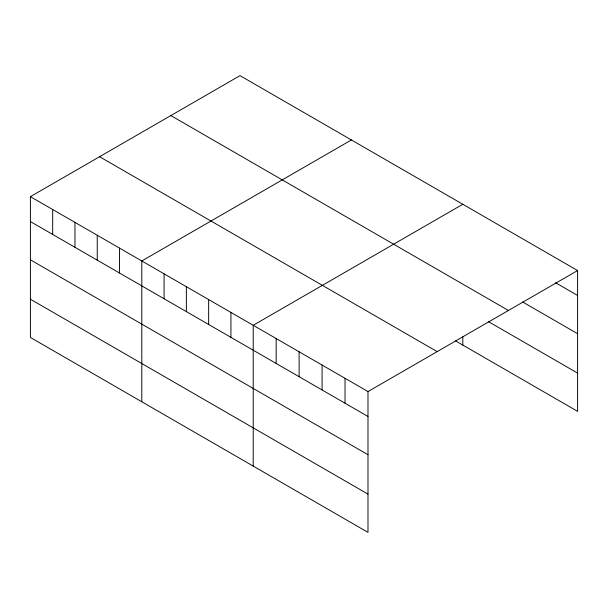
<?xml version="1.0" encoding="UTF-8"?>
<svg xmlns="http://www.w3.org/2000/svg" width="608" height="608" viewBox="0 0 608 608"><rect width="100%" height="100%" fill="white"/><g stroke="black" fill="none" stroke-linecap="round" stroke-linejoin="round"><path stroke-width="0.91" d="M30.4 196.65L367.992 391.56L367.992 532.365L30.4 337.455L30.4 196.65L240.008 75.635L577.6 270.545L577.6 411.35L455.658 340.944M351.416 139.954L141.801 260.969L141.801 401.774M462.817 204.273L253.209 325.288L253.209 466.093M367.992 391.56L577.6 270.545M555.461 282.674L577.6 295.458M522.667 301.986L577.6 333.701M170.84 115.573L508.425 310.475M488.232 321.51L577.6 373.099M99.575 156.72L437.16 351.622M30.4 221.57L367.992 416.472M30.4 259.814L367.992 454.716M30.4 299.212L367.992 494.122M462.817 336.885L462.817 345.078M345.032 378.305L345.032 403.218M322.08 365.051L322.08 389.964M299.121 351.796L299.121 376.717M276.169 338.542L276.169 363.462M230.926 312.428L230.926 337.341M208.65 299.562L208.65 324.482M186.367 286.702L186.367 311.615M164.084 273.836L164.084 298.748M119.525 248.11L119.525 273.022M97.242 235.243L97.242 260.163M74.959 222.384L74.959 247.296M52.683 209.517L52.683 234.43"/></g></svg>
